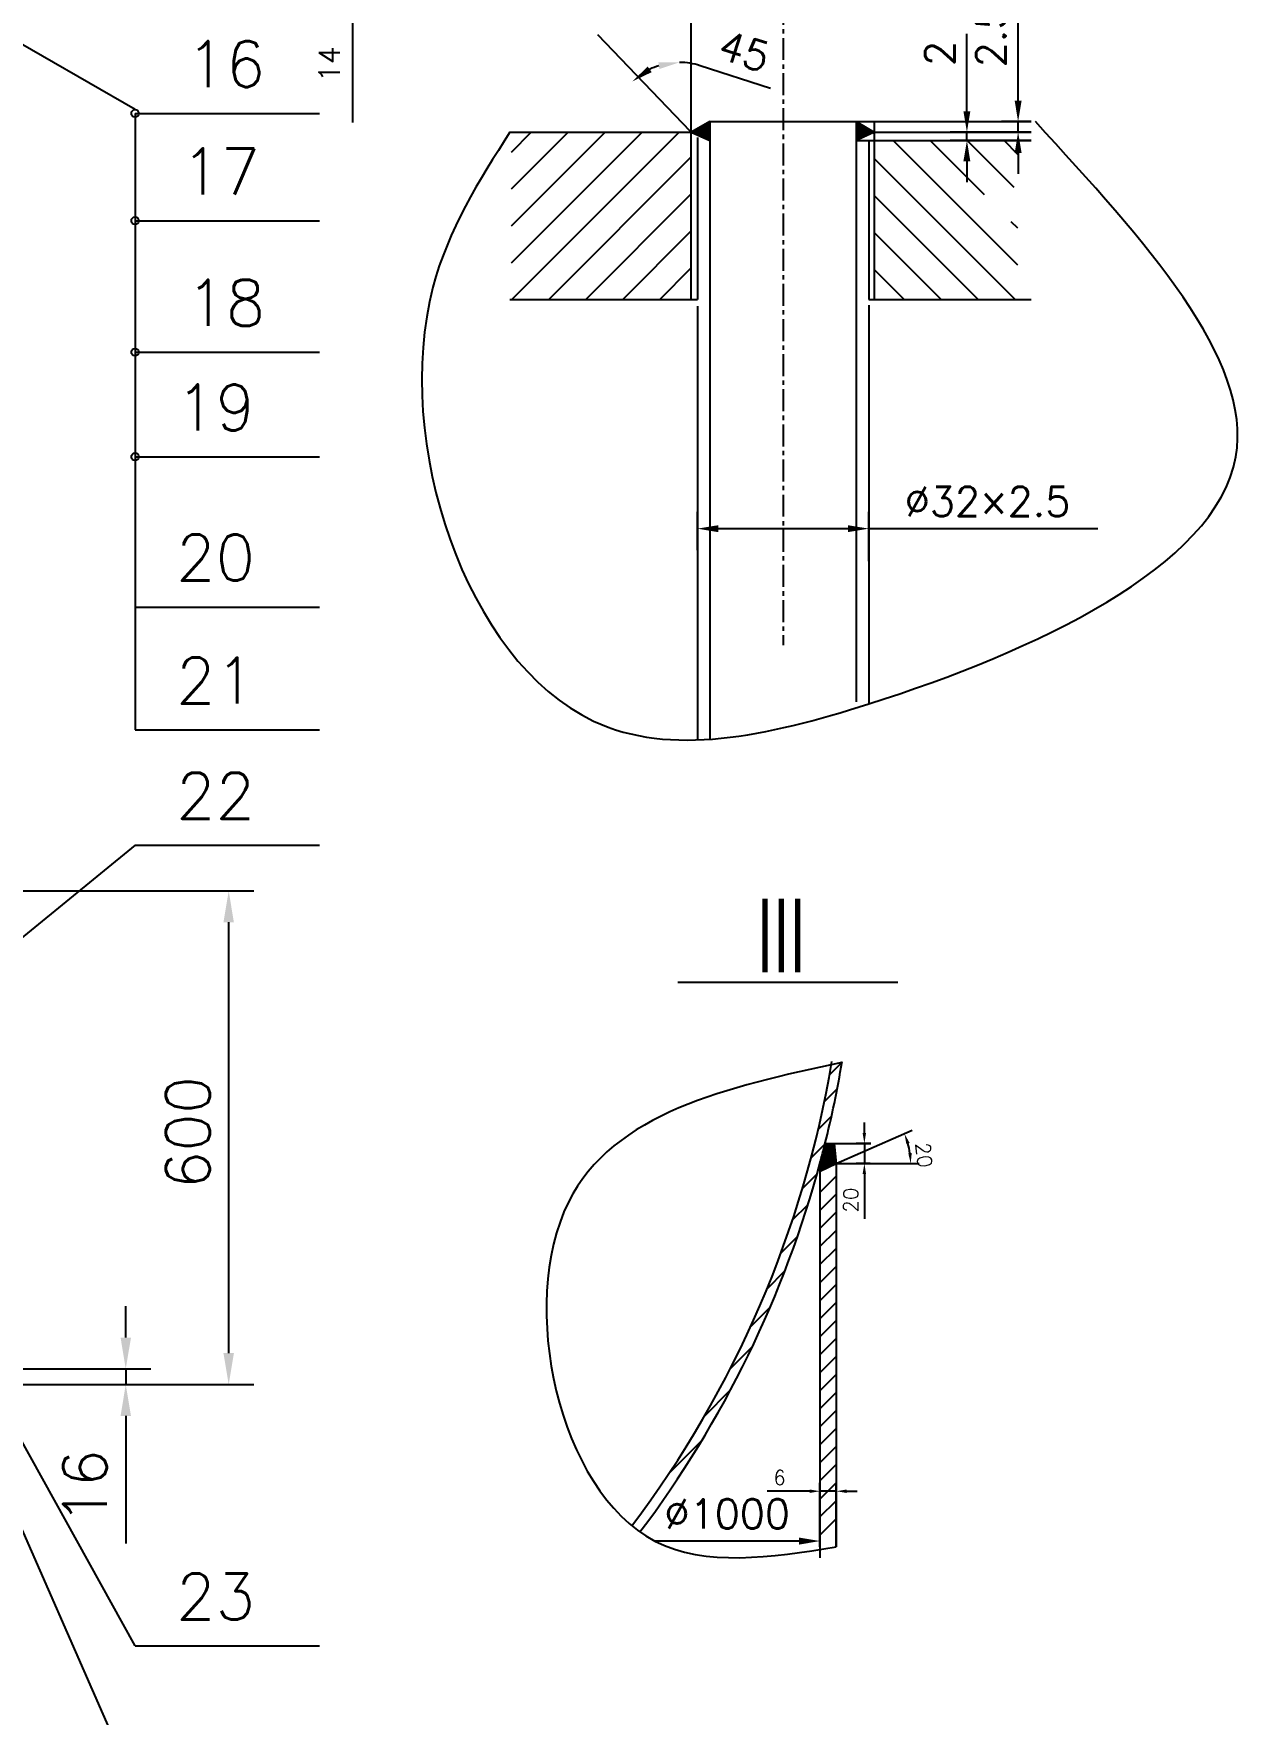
# Model space of a CAD drawing. Header units: millimetres. Extents: x 4178 to 18518, y 3515 to 11925.
# Drawn here: x 6525 to 7983, y 6344 to 8353 of the extents above; entities that cross this region are included whole.
import ezdxf

# ---------------------------------------------------------------- set-up
doc = ezdxf.new("R2010")
doc.units = ezdxf.units.MM
doc.linetypes.add('CENTER', pattern=[2, 1.25, -0.25, 0.25, -0.25])
for name, color, linetype in [('1轮廓实线层', 1, 'Continuous'), ('2细线层', 2, 'Continuous'), ('3中心线层', 3, 'CENTER'), ('5剖面线层', 2, 'Continuous'), ('7标注层', 4, 'Continuous'), ('8符号标注层', 2, 'Continuous'), ('TEXT', 2, 'Continuous')]:
    doc.layers.add(name, color=color, linetype=linetype)
doc.styles.add('PC_TEXTSTYLE', font='txt.shx', dxfattribs={"bigfont": 'hzfs.shx'})

msp = doc.modelspace()

# ---------------------------------------------------------------- linework, layer by layer
at = {"layer": '1轮廓实线层', "color": 1, "ltscale": 21}
for p, q in [((7333.2, 8247.9, 0), (7508.2, 8247.9, 0)), ((7333.2, 8247.9, 0), (7333.2, 8225.4, 0)), ((7508.2, 8247.9, 0), (7508.2, 8225.4, 0)), ((7529.8, 8247.9, 0), (7529.8, 8035.6, 0)), ((7094.1, 8235.4, 0), (7310.6, 8235.4, 0)), ((7310.6, 8235.4, 0), (7310.6, 8035.4, 0)), ((7318.2, 8229.1, 0), (7318.2, 8035.4, 0)), ((7333.2, 8225.4, 0), (7333.2, 7509.6, 0)), ((7508.2, 8225.4, 0), (7508.2, 7554.1, 0)), ((7523.2, 8225.4, 0), (7523.2, 8035.4, 0)), ((7529.8, 8235.4, 0), (7717.3, 8235.4, 0)), ((7094.1, 8035.4, 0), (7318.2, 8035.4, 0)), ((7318.2, 8027.4, 0), (7318.2, 7508.8, 0)), ((7523.2, 8035.4, 0), (7717.3, 8035.4, 0)), ((7523.2, 8028.6, 0), (7523.2, 7551.8, 0)), ((7464.8, 7002.2, 0), (7464.8, 6993.2, 0)), ((7464.8, 6993.9, 0), (7464.8, 6543.8, 0)), ((7465, 6993.2, 0), (7484.3, 7002.2, 0)), ((7484.3, 7002.2, 0), (7484.3, 6543.8, 0))]:
    msp.add_line(p, q, dxfattribs=at)
at = {"layer": '1轮廓实线层', "ltscale": 14}
msp.add_line((7294.8, 7219.1, 0), (7557.8, 7219.1, 0), dxfattribs=at)
at = {"layer": '1轮廓实线层', "color": 1, "ltscale": 21}
for radius, start, end in [(1273.8, 322.9715, 350.4191), (1285.8, 346.0072, 350.5093), (1285.8, 322.9684, 345.0717)]:
    msp.add_arc((6223.1, 7336.1, 0), radius, start, end, dxfattribs=at)
at = {"layer": '2细线层', "color": 3, "ltscale": 21}
for p, q in [((7508.2, 8247.9, 0), (7717.3, 8247.9, 0)), ((7508.2, 8225.4, 0), (7717.3, 8225.4, 0))]:
    msp.add_line(p, q, dxfattribs=at)
at = {"layer": '2细线层', "ltscale": 14}
for points in [[(7094.1, 8235.4, 0), (7002.1, 8050.1, 0), (7194.1, 7531.2, 0), (7523.2, 7551.8, 0), (7962, 7847, 0), (7722.3, 8247.9, 0)], [(7491.1, 7123.2, 0), (7164.1, 6956, 0), (7267.4, 6550.8, 0), (7484.3, 6543.8, 0)]]:
    msp.add_spline(points, degree=3, dxfattribs=at)
at = {"layer": '3中心线层', "color": 3, "ltscale": 21}
for p, q in [((7420.7, 8389.9, 0), (7420.7, 7622, 0)), ((7333.2, 8247.9, 0), (7310.8, 8235.4, 0)), ((7508.2, 8247.9, 0), (7529.7, 8235.4, 0)), ((7310.8, 8235.4, 0), (7333.2, 8225.4, 0)), ((7529.7, 8235.4, 0), (7508.2, 8225.4, 0))]:
    msp.add_line(p, q, dxfattribs=at)
at = {"layer": '5剖面线层', "ltscale": 14}
for p, q in [((7312.9, 8234.4, 0), (7317.9, 8239.3, 0)), ((7313.1, 8234.4, 0), (7318.3, 8239.6, 0)), ((7313.2, 8234.3, 0), (7318.7, 8239.8, 0)), ((7313.3, 8234.3, 0), (7319.1, 8240, 0)), ((7313.4, 8234.2, 0), (7319.5, 8240.2, 0)), ((7313.6, 8234.2, 0), (7319.9, 8240.5, 0)), ((7313.7, 8234.1, 0), (7320.3, 8240.7, 0)), ((7313.8, 8234, 0), (7320.7, 8240.9, 0)), ((7313.9, 8234, 0), (7321.1, 8241.1, 0)), ((7314, 8233.9, 0), (7321.5, 8241.4, 0)), ((7314.2, 8233.9, 0), (7321.9, 8241.6, 0)), ((7314.3, 8233.8, 0), (7322.3, 8241.8, 0)), ((7314.4, 8233.8, 0), (7322.7, 8242, 0)), ((7314.5, 8233.7, 0), (7323.1, 8242.2, 0)), ((7314.7, 8233.7, 0), (7323.5, 8242.5, 0)), ((7314.8, 8233.6, 0), (7323.9, 8242.7, 0)), ((7314.9, 8233.6, 0), (7324.3, 8242.9, 0)), ((7315, 8233.5, 0), (7324.7, 8243.1, 0)), ((7315.1, 8233.4, 0), (7325.1, 8243.4, 0)), ((7315.3, 8233.4, 0), (7325.5, 8243.6, 0)), ((7315.4, 8233.3, 0), (7325.9, 8243.8, 0)), ((7315.5, 8233.3, 0), (7326.3, 8244, 0)), ((7315.6, 8233.2, 0), (7326.7, 8244.3, 0)), ((7315.8, 8233.2, 0), (7327.1, 8244.5, 0)), ((7315.9, 8233.1, 0), (7327.5, 8244.7, 0)), ((7316, 8233.1, 0), (7327.9, 8244.9, 0)), ((7316.1, 8233, 0), (7328.3, 8245.1, 0)), ((7316.2, 8233, 0), (7328.7, 8245.4, 0)), ((7316.4, 8232.9, 0), (7329.1, 8245.6, 0)), ((7316.5, 8232.8, 0), (7329.5, 8245.8, 0)), ((7316.6, 8232.8, 0), (7329.9, 8246, 0)), ((7316.7, 8232.7, 0), (7330.3, 8246.3, 0)), ((7316.9, 8232.7, 0), (7330.7, 8246.5, 0)), ((7317, 8232.6, 0), (7331.1, 8246.7, 0)), ((7317.1, 8232.6, 0), (7331.5, 8246.9, 0)), ((7317.2, 8232.5, 0), (7331.9, 8247.2, 0)), ((7317.3, 8232.5, 0), (7332.3, 8247.4, 0)), ((7317.5, 8232.4, 0), (7332.7, 8247.6, 0)), ((7317.6, 8232.4, 0), (7333.1, 8247.8, 0)), ((7317.7, 8232.3, 0), (7333.2, 8247.8, 0)), ((7317.8, 8232.2, 0), (7333.2, 8247.6, 0)), ((7318, 8232.2, 0), (7333.2, 8247.4, 0)), ((7318.1, 8232.1, 0), (7333.2, 8247.2, 0)), ((7318.2, 8232.1, 0), (7333.2, 8247.1, 0)), ((7318.3, 8232, 0), (7333.2, 8246.9, 0)), ((7318.4, 8232, 0), (7333.2, 8246.7, 0)), ((7318.6, 8231.9, 0), (7333.2, 8246.5, 0)), ((7318.7, 8231.9, 0), (7333.2, 8246.4, 0)), ((7318.8, 8231.8, 0), (7333.2, 8246.2, 0)), ((7318.9, 8231.8, 0), (7333.2, 8246, 0)), ((7319.1, 8231.7, 0), (7333.2, 8245.8, 0)), ((7319.2, 8231.6, 0), (7333.2, 8245.6, 0)), ((7319.3, 8231.6, 0), (7333.2, 8245.5, 0)), ((7319.4, 8231.5, 0), (7333.2, 8245.3, 0)), ((7319.5, 8231.5, 0), (7333.2, 8245.1, 0)), ((7319.7, 8231.4, 0), (7333.2, 8244.9, 0)), ((7319.8, 8231.4, 0), (7333.2, 8244.8, 0)), ((7319.9, 8231.3, 0), (7333.2, 8244.6, 0)), ((7320, 8231.3, 0), (7333.2, 8244.4, 0)), ((7320.2, 8231.2, 0), (7333.2, 8244.2, 0)), ((7320.3, 8231.2, 0), (7333.2, 8244.1, 0)), ((7320.4, 8231.1, 0), (7333.2, 8243.9, 0)), ((7320.5, 8231, 0), (7333.2, 8243.7, 0)), ((7320.6, 8231, 0), (7333.2, 8243.5, 0)), ((7320.8, 8230.9, 0), (7333.2, 8243.3, 0)), ((7320.9, 8230.9, 0), (7333.2, 8243.2, 0)), ((7321, 8230.8, 0), (7333.2, 8243, 0)), ((7321.1, 8230.8, 0), (7333.2, 8242.8, 0)), ((7321.3, 8230.7, 0), (7333.2, 8242.6, 0)), ((7321.4, 8230.7, 0), (7333.2, 8242.5, 0)), ((7321.5, 8230.6, 0), (7333.2, 8242.3, 0)), ((7321.6, 8230.6, 0), (7333.2, 8242.1, 0)), ((7321.7, 8230.5, 0), (7333.2, 8241.9, 0)), ((7321.9, 8230.4, 0), (7333.2, 8241.8, 0)), ((7322, 8230.4, 0), (7333.2, 8241.6, 0)), ((7322.1, 8230.3, 0), (7333.2, 8241.4, 0)), ((7322.2, 8230.3, 0), (7333.2, 8241.2, 0)), ((7322.4, 8230.2, 0), (7333.2, 8241, 0)), ((7322.5, 8230.2, 0), (7333.2, 8240.9, 0)), ((7322.6, 8230.1, 0), (7333.2, 8240.7, 0)), ((7322.7, 8230.1, 0), (7333.2, 8240.5, 0)), ((7322.8, 8230, 0), (7333.2, 8240.3, 0)), ((7323, 8230, 0), (7333.2, 8240.2, 0)), ((7323.1, 8229.9, 0), (7333.2, 8240, 0)), ((7323.2, 8229.8, 0), (7333.2, 8239.8, 0)), ((7323.3, 8229.8, 0), (7333.2, 8239.6, 0)), ((7323.5, 8229.7, 0), (7333.2, 8239.5, 0)), ((7508.2, 8247.8, 0), (7508.3, 8247.8, 0)), ((7508.2, 8247.6, 0), (7508.4, 8247.8, 0)), ((7508.2, 8247.4, 0), (7508.5, 8247.7, 0)), ((7508.2, 8247.2, 0), (7508.6, 8247.6, 0)), ((7508.2, 8247.1, 0), (7508.7, 8247.6, 0)), ((7508.2, 8246.9, 0), (7508.8, 8247.5, 0)), ((7508.2, 8246.7, 0), (7508.9, 8247.5, 0)), ((7508.2, 8246.5, 0), (7509, 8247.4, 0)), ((7508.2, 8246.3, 0), (7509.2, 8247.3, 0)), ((7508.2, 8246.2, 0), (7509.3, 8247.3, 0)), ((7508.2, 8246, 0), (7509.4, 8247.2, 0)), ((7508.2, 8245.8, 0), (7509.5, 8247.1, 0)), ((7508.2, 8245.6, 0), (7509.6, 8247.1, 0)), ((7508.2, 8245.5, 0), (7509.7, 8247, 0)), ((7508.2, 8245.3, 0), (7509.8, 8246.9, 0)), ((7508.2, 8245.1, 0), (7509.9, 8246.9, 0)), ((7508.2, 8244.9, 0), (7510.1, 8246.8, 0)), ((7508.2, 8244.8, 0), (7510.2, 8246.7, 0)), ((7508.2, 8244.6, 0), (7510.3, 8246.7, 0)), ((7508.2, 8244.4, 0), (7510.4, 8246.6, 0)), ((7508.2, 8244.2, 0), (7510.5, 8246.5, 0)), ((7508.2, 8244, 0), (7510.6, 8246.5, 0)), ((7508.2, 8243.9, 0), (7510.7, 8246.4, 0)), ((7508.2, 8243.7, 0), (7510.8, 8246.4, 0)), ((7508.2, 8243.5, 0), (7510.9, 8246.3, 0)), ((7508.2, 8243.3, 0), (7511.1, 8246.2, 0)), ((7508.2, 8243.2, 0), (7511.2, 8246.2, 0)), ((7508.2, 8243, 0), (7511.3, 8246.1, 0)), ((7508.2, 8242.8, 0), (7511.4, 8246, 0)), ((7508.2, 8242.6, 0), (7511.5, 8246, 0)), ((7508.2, 8242.5, 0), (7511.6, 8245.9, 0)), ((7508.2, 8242.3, 0), (7511.7, 8245.8, 0)), ((7508.2, 8242.1, 0), (7511.8, 8245.8, 0)), ((7508.2, 8241.9, 0), (7512, 8245.7, 0)), ((7508.2, 8241.7, 0), (7512.1, 8245.6, 0)), ((7508.2, 8241.6, 0), (7512.2, 8245.6, 0)), ((7508.2, 8241.4, 0), (7512.3, 8245.5, 0)), ((7508.2, 8241.2, 0), (7512.4, 8245.4, 0)), ((7508.2, 8241, 0), (7512.5, 8245.4, 0)), ((7508.2, 8240.9, 0), (7512.6, 8245.3, 0)), ((7508.2, 8240.7, 0), (7512.7, 8245.2, 0)), ((7508.2, 8240.5, 0), (7512.8, 8245.2, 0)), ((7508.2, 8240.3, 0), (7513, 8245.1, 0)), ((7508.2, 8240.2, 0), (7513.1, 8245.1, 0)), ((7508.2, 8240, 0), (7513.2, 8245, 0)), ((7508.2, 8239.8, 0), (7513.3, 8244.9, 0)), ((7508.2, 8239.6, 0), (7513.4, 8244.9, 0)), ((7508.2, 8239.4, 0), (7513.5, 8244.8, 0)), ((7508.2, 8239.3, 0), (7513.6, 8244.7, 0)), ((7508.2, 8239.1, 0), (7513.7, 8244.7, 0)), ((7508.2, 8238.9, 0), (7513.9, 8244.6, 0)), ((7508.2, 8238.7, 0), (7514, 8244.5, 0)), ((7508.2, 8238.6, 0), (7514.1, 8244.5, 0)), ((7508.2, 8238.4, 0), (7514.2, 8244.4, 0)), ((7508.2, 8238.2, 0), (7514.3, 8244.3, 0)), ((7508.2, 8238, 0), (7514.4, 8244.3, 0)), ((7508.2, 8237.9, 0), (7514.5, 8244.2, 0)), ((7508.2, 8237.7, 0), (7514.6, 8244.1, 0)), ((7508.2, 8237.5, 0), (7514.8, 8244.1, 0)), ((7508.2, 8237.3, 0), (7514.9, 8244, 0)), ((7508.2, 8237.2, 0), (7515, 8243.9, 0)), ((7508.2, 8237, 0), (7515.1, 8243.9, 0)), ((7508.2, 8236.8, 0), (7515.2, 8243.8, 0)), ((7508.2, 8236.6, 0), (7515.3, 8243.8, 0)), ((7508.2, 8236.4, 0), (7515.4, 8243.7, 0)), ((7508.2, 8236.3, 0), (7515.5, 8243.6, 0)), ((7508.2, 8236.1, 0), (7515.6, 8243.6, 0)), ((7508.2, 8235.9, 0), (7515.8, 8243.5, 0)), ((7508.2, 8235.7, 0), (7515.9, 8243.4, 0)), ((7508.2, 8235.6, 0), (7516, 8243.4, 0)), ((7508.2, 8235.4, 0), (7516.1, 8243.3, 0)), ((7508.2, 8235.2, 0), (7516.2, 8243.2, 0)), ((7508.2, 8235, 0), (7516.3, 8243.2, 0)), ((7508.2, 8234.9, 0), (7516.4, 8243.1, 0)), ((7508.2, 8234.7, 0), (7516.5, 8243, 0)), ((7508.2, 8234.5, 0), (7516.7, 8243, 0)), ((7508.2, 8234.3, 0), (7516.8, 8242.9, 0)), ((7508.2, 8234.1, 0), (7516.9, 8242.8, 0)), ((7508.2, 8234, 0), (7517, 8242.8, 0)), ((7508.2, 8233.8, 0), (7517.1, 8242.7, 0)), ((7508.2, 8233.6, 0), (7517.2, 8242.7, 0)), ((7508.2, 8233.4, 0), (7517.3, 8242.6, 0)), ((7508.2, 8233.3, 0), (7517.4, 8242.5, 0)), ((7508.2, 8233.1, 0), (7517.5, 8242.5, 0)), ((7508.2, 8232.9, 0), (7517.7, 8242.4, 0)), ((7508.2, 8232.7, 0), (7517.8, 8242.3, 0)), ((7508.2, 8232.6, 0), (7517.9, 8242.3, 0)), ((7508.2, 8232.4, 0), (7518, 8242.2, 0)), ((7508.2, 8232.2, 0), (7518.1, 8242.1, 0)), ((7508.2, 8232, 0), (7518.2, 8242.1, 0)), ((7508.2, 8231.8, 0), (7518.3, 8242, 0)), ((7508.2, 8231.7, 0), (7518.4, 8241.9, 0)), ((7508.2, 8231.5, 0), (7518.6, 8241.9, 0)), ((7508.2, 8231.3, 0), (7518.7, 8241.8, 0)), ((7508.2, 8231.1, 0), (7518.8, 8241.7, 0)), ((7508.2, 8231, 0), (7518.9, 8241.7, 0)), ((7508.2, 8230.8, 0), (7519, 8241.6, 0)), ((7508.2, 8230.6, 0), (7519.1, 8241.5, 0)), ((7508.2, 8230.4, 0), (7519.2, 8241.5, 0)), ((7508.2, 8230.3, 0), (7519.3, 8241.4, 0)), ((7508.2, 8230.1, 0), (7519.5, 8241.4, 0)), ((7508.2, 8229.9, 0), (7519.6, 8241.3, 0)), ((7508.2, 8229.7, 0), (7519.7, 8241.2, 0)), ((7508.2, 8229.6, 0), (7519.8, 8241.2, 0)), ((7508.2, 8229.4, 0), (7519.9, 8241.1, 0)), ((7508.2, 8229.2, 0), (7520, 8241, 0)), ((7508.2, 8229, 0), (7520.1, 8241, 0)), ((7508.2, 8228.8, 0), (7520.2, 8240.9, 0)), ((7508.2, 8228.7, 0), (7520.3, 8240.8, 0)), ((7508.2, 8228.5, 0), (7520.5, 8240.8, 0)), ((7508.2, 8228.3, 0), (7520.6, 8240.7, 0)), ((7508.2, 8228.1, 0), (7520.7, 8240.6, 0)), ((7508.2, 8228, 0), (7520.8, 8240.6, 0)), ((7508.2, 8227.8, 0), (7520.9, 8240.5, 0)), ((7508.2, 8227.6, 0), (7521, 8240.4, 0)), ((7508.2, 8227.4, 0), (7521.1, 8240.4, 0)), ((7508.2, 8227.3, 0), (7521.2, 8240.3, 0)), ((7508.2, 8227.1, 0), (7521.4, 8240.3, 0)), ((7508.2, 8226.9, 0), (7521.5, 8240.2, 0)), ((7508.2, 8226.7, 0), (7521.6, 8240.1, 0)), ((7508.2, 8226.5, 0), (7521.7, 8240.1, 0)), ((7508.2, 8226.4, 0), (7521.8, 8240, 0)), ((7508.2, 8226.2, 0), (7521.9, 8239.9, 0)), ((7508.2, 8226, 0), (7522, 8239.9, 0)), ((7508.2, 8225.8, 0), (7522.1, 8239.8, 0)), ((7508.2, 8225.7, 0), (7522.2, 8239.7, 0)), ((7508.2, 8225.5, 0), (7522.4, 8239.7, 0)), ((7508.3, 8225.5, 0), (7522.5, 8239.6, 0)), ((7508.7, 8225.6, 0), (7522.6, 8239.5, 0)), ((7509, 8225.8, 0), (7522.7, 8239.5, 0)), ((7509.3, 8225.9, 0), (7522.8, 8239.4, 0)), ((7509.7, 8226.1, 0), (7522.9, 8239.3, 0)), ((7095.9, 8211.6, 0), (7119.6, 8235.4, 0)), ((7095.9, 8167.4, 0), (7163.8, 8235.4, 0)), ((7095.9, 8123.2, 0), (7208, 8235.4, 0)), ((7095.9, 8079, 0), (7252.2, 8235.4, 0)), ((7096.4, 8035.4, 0), (7296.4, 8235.4, 0)), ((7310.9, 8235.4, 0), (7311.1, 8235.6, 0)), ((7311, 8235.3, 0), (7311.5, 8235.8, 0)), ((7311.1, 8235.2, 0), (7311.9, 8236, 0)), ((7311.2, 8235.2, 0), (7312.3, 8236.2, 0)), ((7311.4, 8235.1, 0), (7312.7, 8236.4, 0)), ((7311.5, 8235.1, 0), (7313.1, 8236.7, 0)), ((7311.6, 8235, 0), (7313.5, 8236.9, 0)), ((7311.7, 8235, 0), (7313.9, 8237.1, 0)), ((7311.8, 8234.9, 0), (7314.3, 8237.3, 0)), ((7312, 8234.9, 0), (7314.7, 8237.6, 0)), ((7312.1, 8234.8, 0), (7315.1, 8237.8, 0)), ((7312.2, 8234.8, 0), (7315.5, 8238, 0)), ((7312.3, 8234.7, 0), (7315.9, 8238.2, 0)), ((7312.5, 8234.6, 0), (7316.3, 8238.5, 0)), ((7312.6, 8234.6, 0), (7316.7, 8238.7, 0)), ((7312.7, 8234.5, 0), (7317.1, 8238.9, 0)), ((7312.8, 8234.5, 0), (7317.5, 8239.1, 0)), ((7323.6, 8229.7, 0), (7333.2, 8239.3, 0)), ((7323.7, 8229.6, 0), (7333.2, 8239.1, 0)), ((7323.8, 8229.6, 0), (7333.2, 8238.9, 0)), ((7323.9, 8229.5, 0), (7333.2, 8238.8, 0)), ((7324.1, 8229.5, 0), (7333.2, 8238.6, 0)), ((7324.2, 8229.4, 0), (7333.2, 8238.4, 0)), ((7324.3, 8229.4, 0), (7333.2, 8238.2, 0)), ((7324.4, 8229.3, 0), (7333.2, 8238, 0)), ((7324.6, 8229.2, 0), (7333.2, 8237.9, 0)), ((7324.7, 8229.2, 0), (7333.2, 8237.7, 0)), ((7324.8, 8229.1, 0), (7333.2, 8237.5, 0)), ((7324.9, 8229.1, 0), (7333.2, 8237.3, 0)), ((7325, 8229, 0), (7333.2, 8237.2, 0)), ((7325.2, 8229, 0), (7333.2, 8237, 0)), ((7325.3, 8228.9, 0), (7333.2, 8236.8, 0)), ((7325.4, 8228.9, 0), (7333.2, 8236.6, 0)), ((7325.5, 8228.8, 0), (7333.2, 8236.5, 0)), ((7325.7, 8228.8, 0), (7333.2, 8236.3, 0)), ((7325.8, 8228.7, 0), (7333.2, 8236.1, 0)), ((7325.9, 8228.6, 0), (7333.2, 8235.9, 0)), ((7326, 8228.6, 0), (7333.2, 8235.7, 0)), ((7326.1, 8228.5, 0), (7333.2, 8235.6, 0)), ((7326.3, 8228.5, 0), (7333.2, 8235.4, 0)), ((7326.4, 8228.4, 0), (7333.2, 8235.2, 0)), ((7326.5, 8228.4, 0), (7333.2, 8235, 0)), ((7326.6, 8228.3, 0), (7333.2, 8234.9, 0)), ((7326.8, 8228.3, 0), (7333.2, 8234.7, 0)), ((7326.9, 8228.2, 0), (7333.2, 8234.5, 0)), ((7327, 8228.2, 0), (7333.2, 8234.3, 0)), ((7327.1, 8228.1, 0), (7333.2, 8234.2, 0)), ((7327.2, 8228, 0), (7333.2, 8234, 0)), ((7327.4, 8228, 0), (7333.2, 8233.8, 0)), ((7327.5, 8227.9, 0), (7333.2, 8233.6, 0)), ((7327.6, 8227.9, 0), (7333.2, 8233.4, 0)), ((7327.7, 8227.8, 0), (7333.2, 8233.3, 0)), ((7327.9, 8227.8, 0), (7333.2, 8233.1, 0)), ((7328, 8227.7, 0), (7333.2, 8232.9, 0)), ((7328.1, 8227.7, 0), (7333.2, 8232.7, 0)), ((7328.2, 8227.6, 0), (7333.2, 8232.6, 0)), ((7328.3, 8227.6, 0), (7333.2, 8232.4, 0)), ((7328.5, 8227.5, 0), (7333.2, 8232.2, 0)), ((7328.6, 8227.4, 0), (7333.2, 8232, 0)), ((7328.7, 8227.4, 0), (7333.2, 8231.9, 0)), ((7328.8, 8227.3, 0), (7333.2, 8231.7, 0)), ((7329, 8227.3, 0), (7333.2, 8231.5, 0)), ((7329.1, 8227.2, 0), (7333.2, 8231.3, 0)), ((7329.2, 8227.2, 0), (7333.2, 8231.2, 0)), ((7329.3, 8227.1, 0), (7333.2, 8231, 0)), ((7329.4, 8227.1, 0), (7333.2, 8230.8, 0)), ((7329.6, 8227, 0), (7333.2, 8230.6, 0)), ((7329.7, 8227, 0), (7333.2, 8230.4, 0)), ((7329.8, 8226.9, 0), (7333.2, 8230.3, 0)), ((7329.9, 8226.8, 0), (7333.2, 8230.1, 0)), ((7330.1, 8226.8, 0), (7333.2, 8229.9, 0)), ((7330.2, 8226.7, 0), (7333.2, 8229.7, 0)), ((7330.3, 8226.7, 0), (7333.2, 8229.6, 0)), ((7330.4, 8226.6, 0), (7333.2, 8229.4, 0)), ((7330.5, 8226.6, 0), (7333.2, 8229.2, 0)), ((7330.7, 8226.5, 0), (7333.2, 8229, 0)), ((7330.8, 8226.5, 0), (7333.2, 8228.9, 0)), ((7330.9, 8226.4, 0), (7333.2, 8228.7, 0)), ((7331, 8226.4, 0), (7333.2, 8228.5, 0)), ((7331.2, 8226.3, 0), (7333.2, 8228.3, 0)), ((7331.3, 8226.2, 0), (7333.2, 8228.1, 0)), ((7331.4, 8226.2, 0), (7333.2, 8228, 0)), ((7331.5, 8226.1, 0), (7333.2, 8227.8, 0)), ((7331.6, 8226.1, 0), (7333.2, 8227.6, 0)), ((7331.8, 8226, 0), (7333.2, 8227.4, 0)), ((7331.9, 8226, 0), (7333.2, 8227.3, 0)), ((7332, 8225.9, 0), (7333.2, 8227.1, 0)), ((7332.1, 8225.9, 0), (7333.2, 8226.9, 0)), ((7332.3, 8225.8, 0), (7333.2, 8226.7, 0)), ((7332.4, 8225.8, 0), (7333.2, 8226.6, 0)), ((7332.5, 8225.7, 0), (7333.2, 8226.4, 0)), ((7332.6, 8225.6, 0), (7333.2, 8226.2, 0)), ((7332.7, 8225.6, 0), (7333.2, 8226, 0)), ((7332.9, 8225.5, 0), (7333.2, 8225.8, 0)), ((7333, 8225.5, 0), (7333.2, 8225.7, 0)), ((7333.1, 8225.4, 0), (7333.2, 8225.5, 0)), ((7510, 8226.2, 0), (7523, 8239.3, 0)), ((7510.3, 8226.4, 0), (7523.1, 8239.2, 0)), ((7510.6, 8226.5, 0), (7523.3, 8239.1, 0)), ((7511, 8226.7, 0), (7523.4, 8239.1, 0)), ((7511.3, 8226.8, 0), (7523.5, 8239, 0)), ((7511.6, 8227, 0), (7523.6, 8239, 0)), ((7512, 8227.1, 0), (7523.7, 8238.9, 0)), ((7512.3, 8227.3, 0), (7523.8, 8238.8, 0)), ((7512.6, 8227.5, 0), (7523.9, 8238.8, 0)), ((7513, 8227.6, 0), (7524, 8238.7, 0)), ((7513.3, 8227.8, 0), (7524.1, 8238.6, 0)), ((7513.6, 8227.9, 0), (7524.3, 8238.6, 0)), ((7513.9, 8228.1, 0), (7524.4, 8238.5, 0)), ((7514.3, 8228.2, 0), (7524.5, 8238.4, 0)), ((7514.6, 8228.4, 0), (7524.6, 8238.4, 0)), ((7514.9, 8228.5, 0), (7524.7, 8238.3, 0)), ((7515.3, 8228.7, 0), (7524.8, 8238.2, 0)), ((7515.6, 8228.8, 0), (7524.9, 8238.2, 0)), ((7515.9, 8229, 0), (7525, 8238.1, 0)), ((7516.2, 8229.1, 0), (7525.2, 8238, 0)), ((7516.6, 8229.3, 0), (7525.3, 8238, 0)), ((7516.9, 8229.4, 0), (7525.4, 8237.9, 0)), ((7517.2, 8229.6, 0), (7525.5, 8237.9, 0)), ((7517.6, 8229.7, 0), (7525.6, 8237.8, 0)), ((7517.9, 8229.9, 0), (7525.7, 8237.7, 0)), ((7518.2, 8230.1, 0), (7525.8, 8237.7, 0)), ((7518.6, 8230.2, 0), (7525.9, 8237.6, 0)), ((7518.9, 8230.4, 0), (7526.1, 8237.5, 0)), ((7519.2, 8230.5, 0), (7526.2, 8237.5, 0)), ((7519.5, 8230.7, 0), (7526.3, 8237.4, 0)), ((7519.9, 8230.8, 0), (7526.4, 8237.3, 0)), ((7520.2, 8231, 0), (7526.5, 8237.3, 0)), ((7520.5, 8231.1, 0), (7526.6, 8237.2, 0)), ((7520.9, 8231.3, 0), (7526.7, 8237.1, 0)), ((7521.2, 8231.4, 0), (7526.8, 8237.1, 0)), ((7521.5, 8231.6, 0), (7526.9, 8237, 0)), ((7521.9, 8231.7, 0), (7527.1, 8236.9, 0)), ((7522.2, 8231.9, 0), (7527.2, 8236.9, 0)), ((7522.5, 8232, 0), (7527.3, 8236.8, 0)), ((7522.8, 8232.2, 0), (7527.4, 8236.7, 0)), ((7523.2, 8232.3, 0), (7527.5, 8236.7, 0)), ((7523.5, 8232.5, 0), (7527.6, 8236.6, 0)), ((7523.8, 8232.7, 0), (7527.7, 8236.6, 0)), ((7524.2, 8232.8, 0), (7527.8, 8236.5, 0)), ((7524.5, 8233, 0), (7528, 8236.4, 0)), ((7524.8, 8233.1, 0), (7528.1, 8236.4, 0)), ((7525.2, 8233.3, 0), (7528.2, 8236.3, 0)), ((7525.5, 8233.4, 0), (7528.3, 8236.2, 0)), ((7525.8, 8233.6, 0), (7528.4, 8236.2, 0)), ((7526.1, 8233.7, 0), (7528.5, 8236.1, 0)), ((7526.5, 8233.9, 0), (7528.6, 8236, 0)), ((7526.8, 8234, 0), (7528.7, 8236, 0)), ((7527.1, 8234.2, 0), (7528.8, 8235.9, 0)), ((7527.5, 8234.3, 0), (7529, 8235.8, 0)), ((7527.8, 8234.5, 0), (7529.1, 8235.8, 0)), ((7528.1, 8234.6, 0), (7529.2, 8235.7, 0)), ((7528.5, 8234.8, 0), (7529.3, 8235.6, 0)), ((7528.8, 8235, 0), (7529.4, 8235.6, 0)), ((7529.1, 8235.1, 0), (7529.5, 8235.5, 0)), ((7529.4, 8235.3, 0), (7529.6, 8235.4, 0)), ((7701.5, 8076.3, 0), (7552.4, 8225.4, 0)), ((7661.5, 8160.5, 0), (7596.6, 8225.4, 0)), ((7697, 8169.1, 0), (7640.8, 8225.4, 0)), ((7701.5, 8208.8, 0), (7685, 8225.4, 0)), ((7140.6, 8035.4, 0), (7310.6, 8205.4, 0)), ((7698.2, 8035.4, 0), (7529.8, 8203.7, 0)), ((7184.8, 8035.4, 0), (7310.6, 8161.2, 0)), ((7654, 8035.4, 0), (7529.8, 8159.5, 0)), ((7701.5, 8120.5, 0), (7693.6, 8128.3, 0)), ((7229, 8035.4, 0), (7310.6, 8117, 0)), ((7609.8, 8035.4, 0), (7529.8, 8115.3, 0)), ((7273.2, 8035.4, 0), (7310.6, 8072.8, 0)), ((7565.6, 8035.4, 0), (7529.8, 8071.2, 0))]:
    msp.add_line(p, q, dxfattribs=at)
at = {"layer": '7标注层', "color": 4, "ltscale": 21}
for p, q in [((7310.8, 8234.5, 0), (7310.8, 8417.8, 0)), ((7310.1, 8236.2, 0), (7199.3, 8351.6, 0))]:
    msp.add_line(p, q, dxfattribs=at)
at = {"layer": '7标注层', "color": 4, "ltscale": 14}
for p, q in [((6646, 8262.3, 0), (6422.3, 8391.1, 0)), ((7701.7, 8272.9, 0), (7701.7, 8397.9, 0)), ((6905.8, 8368.5, 0), (6905.8, 8246.8, 0)), ((7640.5, 8260.4, 0), (7640.5, 8352.9, 0)), ((7321.6, 8314.9, 0), (7405.8, 8288, 0)), ((7717.3, 8247.9, 0), (7681.7, 8247.9, 0)), ((7701.7, 8235.4, 0), (7701.7, 8247.9, 0)), ((7717.3, 8235.4, 0), (7620.5, 8235.4, 0)), ((7717.3, 8225.4, 0), (7620.5, 8225.4, 0)), ((7640.5, 8225.4, 0), (7640.5, 8235.4, 0)), ((7717.3, 8235.4, 0), (7681.7, 8235.4, 0)), ((7640.5, 8200.4, 0), (7640.5, 8175.4, 0)), ((7701.7, 8210.4, 0), (7701.7, 8185.4, 0)), ((6646, 7382.9, 0), (6397.5, 7180.3, 0)), ((7517.9, 7038.7, 0), (7517.9, 7051.2, 0)), ((7525.6, 7026.2, 0), (7507.9, 7026.2, 0)), ((7517.9, 7026.2, 0), (7517.9, 7002.2, 0)), ((7525, 7002.2, 0), (7507.9, 7002.2, 0)), ((7517.9, 6989.7, 0), (7517.9, 6935.9, 0)), ((6646, 6425.4, 0), (6435.3, 6806, 0)), ((6646, 6257, 0), (6434.6, 6738, 0))]:
    msp.add_line(p, q, dxfattribs=at)
at = {"layer": '7标注层', "ltscale": 14}
for p, q in [((6646, 8257.8, 0), (6866.5, 8257.8, 0)), ((6646, 8257.8, 0), (6646, 8129.5, 0)), ((6646, 8129.5, 0), (6866.5, 8129.5, 0)), ((6646, 8129.5, 0), (6646, 7972.3, 0)), ((6646, 7972.3, 0), (6866.5, 7972.3, 0)), ((6646, 7972.3, 0), (6646, 7847.2, 0)), ((6646, 7847.2, 0), (6646, 7667.6, 0)), ((6646, 7847.2, 0), (6866.5, 7847.2, 0)), ((7318.2, 7735.4, 0), (7318.2, 7781.3, 0)), ((7523.2, 7722.5, 0), (7523.2, 7781.3, 0)), ((7343.2, 7761.3, 0), (7498.2, 7761.3, 0)), ((7523.2, 7761.3, 0), (7797.2, 7761.3, 0)), ((6646, 7667.6, 0), (6866.5, 7667.6, 0)), ((6646, 7667.6, 0), (6646, 7520.6, 0)), ((6646, 7520.6, 0), (6866.5, 7520.6, 0)), ((6646, 7382.9, 0), (6866.5, 7382.9, 0)), ((6447.5, 7328.1, 0), (6787.9, 7328.1, 0)), ((6757.9, 6775.5, 0), (6757.9, 7290.6, 0)), ((7513.2, 7014.8, 0), (7575, 7041.9, 0)), ((7519.2, 7002.2, 0), (7583.3, 7002.2, 0)), ((6634.8, 6794.2, 0), (6634.8, 6831.7, 0)), ((6489.5, 6756.7, 0), (6664.8, 6756.7, 0)), ((6634.8, 6756.7, 0), (6634.8, 6737.9, 0)), ((6489.5, 6738, 0), (6787.9, 6738, 0)), ((6489.5, 6737.9, 0), (6664.8, 6737.9, 0)), ((6634.8, 6700.4, 0), (6634.8, 6547.9, 0)), ((7464.8, 6543.8, 0), (7464.8, 6620.4, 0)), ((7484.3, 6543.8, 0), (7484.3, 6620.4, 0)), ((7452.3, 6610.4, 0), (7401.5, 6610.4, 0)), ((7484.3, 6610.4, 0), (7464.8, 6610.4, 0)), ((7496.8, 6610.4, 0), (7509.3, 6610.4, 0)), ((7464.8, 6570.7, 0), (7464.8, 6530.8, 0)), ((7439.8, 6550.8, 0), (7267.4, 6550.8, 0)), ((6646, 6425.4, 0), (6866.5, 6425.4, 0))]:
    msp.add_line(p, q, dxfattribs=at)
at = {"layer": '7标注层', "ltscale": 21}
for p, q in [((7481.6, 7026.2, 0), (7525.6, 7026.2, 0)), ((7484.3, 7002.2, 0), (7513.2, 7014.8, 0)), ((7484.3, 7002.2, 0), (7519.2, 7002.2, 0))]:
    msp.add_line(p, q, dxfattribs=at)
at = {"layer": '7标注层', "ltscale": 14}
for centre in [(6646, 8257.8, 0), (6646, 8129.5, 0), (6646, 7972.3, 0), (6646, 7847.2, 0)]:
    msp.add_circle(centre, 4.5, dxfattribs=at)
at = {"layer": '7标注层', "color": 4, "ltscale": 14}
for start, end in [(107.7243, 116.1197), (72.2757, 90)]:
    msp.add_arc((7296.9, 8237.6, 0), 81.1, start, end, dxfattribs=at)
at = {"layer": '7标注层', "ltscale": 14}
msp.add_arc((7484.3, 7002.2, 0), 89, 8.0501, 15.599, dxfattribs=at)
at = {"layer": '7标注层', "color": 4, "ltscale": 14}
for points in [[(7263.6, 8307.1, 0), (7258.8, 8313.9, 0), (7240.7, 8296.1, 0)], [(7271.6, 8319, 0), (7272.9, 8310.8, 0), (7296.9, 8318.8, 0)], [(7636.3, 8260.4, 0), (7644.6, 8260.4, 0), (7640.5, 8235.4, 0)], [(7697.6, 8272.9, 0), (7705.9, 8272.9, 0), (7701.7, 8247.9, 0)], [(7636.3, 8200.4, 0), (7644.6, 8200.4, 0), (7640.5, 8225.4, 0)], [(7697.6, 8210.4, 0), (7705.9, 8210.4, 0), (7701.7, 8235.4, 0)], [(7515.8, 7038.7, 0), (7519.9, 7038.7, 0), (7517.9, 7026.2, 0)], [(7515.8, 6989.7, 0), (7519.9, 6989.7, 0), (7517.9, 7002.2, 0)]]:
    msp.add_solid(points, dxfattribs=at)
at = {"layer": '7标注层', "ltscale": 14}
for points in [[(7343.2, 7765.4, 0), (7343.2, 7757.1, 0), (7318.2, 7761.3, 0)], [(7498.2, 7765.4, 0), (7498.2, 7757.1, 0), (7523.2, 7761.3, 0)], [(6751.6, 7290.6, 0), (6764.1, 7290.6, 0), (6757.9, 7328.1, 0)], [(7568.1, 7025.4, 0), (7572, 7026.8, 0), (7565.8, 7037.9, 0)], [(7574.5, 7014.8, 0), (7570.4, 7014.5, 0), (7573.3, 7002.2, 0)], [(6628.6, 6794.2, 0), (6641.1, 6794.2, 0), (6634.8, 6756.7, 0)], [(6751.6, 6775.5, 0), (6764.1, 6775.5, 0), (6757.9, 6738, 0)], [(6628.6, 6700.4, 0), (6641.1, 6700.4, 0), (6634.8, 6737.9, 0)], [(7452.3, 6612.5, 0), (7452.3, 6608.3, 0), (7464.8, 6610.4, 0)], [(7496.8, 6612.5, 0), (7496.8, 6608.3, 0), (7484.3, 6610.4, 0)], [(7439.8, 6555, 0), (7439.8, 6546.6, 0), (7464.8, 6550.8, 0)]]:
    msp.add_solid(points, dxfattribs=at)
at = {"layer": '8符号标注层', "color": 2, "ltscale": 21}
for p, q in [((7476.4, 7108.4, 0), (7491.1, 7123.2, 0)), ((7470.1, 7076.3, 0), (7485.4, 7091.6, 0)), ((7462.7, 7043, 0), (7478.7, 7059, 0)), ((7454, 7008.5, 0), (7470.7, 7025.2, 0)), ((7464.8, 7000.8, 0), (7482.4, 7018.5, 0)), ((7464.8, 6999.1, 0), (7482.6, 7016.9, 0)), ((7464.8, 6997.4, 0), (7482.8, 7015.4, 0)), ((7464.8, 6995.6, 0), (7483, 7013.8, 0)), ((7464.9, 7002.7, 0), (7482.3, 7020, 0)), ((7465.5, 7005, 0), (7482.1, 7021.6, 0)), ((7466.2, 7007.4, 0), (7481.9, 7023.1, 0)), ((7466.8, 7009.7, 0), (7481.7, 7024.7, 0)), ((7467.4, 7012, 0), (7481.5, 7026.2, 0)), ((7468, 7014.4, 0), (7479.8, 7026.2, 0)), ((7468.6, 7016.7, 0), (7478.1, 7026.2, 0)), ((7469.2, 7019, 0), (7476.4, 7026.2, 0)), ((7469.8, 7021.3, 0), (7474.7, 7026.2, 0)), ((7470.3, 7023.6, 0), (7472.9, 7026.2, 0)), ((7470.9, 7025.9, 0), (7471.2, 7026.2, 0)), ((7471, 7026.2, 0), (7481.6, 7026.2, 0)), ((7481.6, 7026.2, 0), (7484.3, 7002.2, 0)), ((7464.8, 6993.9, 0), (7483.1, 7012.3, 0)), ((7466.5, 6993.9, 0), (7483.3, 7010.7, 0)), ((7469.7, 6995.4, 0), (7483.5, 7009.2, 0)), ((7473, 6996.9, 0), (7483.7, 7007.6, 0)), ((7476.2, 6998.5, 0), (7483.8, 7006.1, 0)), ((7479.5, 7000, 0), (7484, 7004.5, 0)), ((7482.7, 7001.5, 0), (7484.2, 7003, 0)), ((7443.9, 6972.5, 0), (7461.5, 6990, 0)), ((7443.9, 6972.5, 0), (7461.5, 6990, 0)), ((7464.8, 6967.5, 0), (7484.3, 6987, 0)), ((7432, 6934.7, 0), (7450.6, 6953.3, 0)), ((7432, 6934.7, 0), (7450.6, 6953.3, 0)), ((7464.8, 6946, 0), (7484.3, 6965.4, 0)), ((7464.8, 6924.4, 0), (7484.3, 6943.9, 0)), ((7418.1, 6894.9, 0), (7437.9, 6914.8, 0)), ((7418.1, 6894.9, 0), (7437.9, 6914.8, 0)), ((7464.8, 6902.9, 0), (7484.3, 6922.3, 0)), ((7464.8, 6881.3, 0), (7484.3, 6900.8, 0)), ((7401.5, 6852.5, 0), (7423, 6874, 0)), ((7401.5, 6852.5, 0), (7423, 6874, 0)), ((7464.8, 6859.7, 0), (7484.3, 6879.2, 0)), ((7464.8, 6838.2, 0), (7484.3, 6857.7, 0)), ((7464.8, 6816.6, 0), (7484.3, 6836.1, 0)), ((7381.8, 6806.9, 0), (7405.3, 6830.4, 0)), ((7381.8, 6806.9, 0), (7405.3, 6830.4, 0)), ((7464.8, 6795.1, 0), (7484.3, 6814.6, 0)), ((7464.8, 6773.5, 0), (7484.3, 6793, 0)), ((7357.6, 6756.8, 0), (7384, 6783.3, 0)), ((7357.6, 6756.8, 0), (7384, 6783.3, 0)), ((7464.8, 6752, 0), (7484.3, 6771.5, 0)), ((7464.8, 6730.4, 0), (7484.3, 6749.9, 0)), ((7326.9, 6700.3, 0), (7357.6, 6731.1, 0)), ((7326.9, 6700.3, 0), (7357.6, 6731.1, 0)), ((7464.8, 6708.9, 0), (7484.3, 6728.4, 0)), ((7464.8, 6687.3, 0), (7484.3, 6706.8, 0)), ((7464.8, 6665.8, 0), (7484.3, 6685.3, 0)), ((7284.9, 6632.5, 0), (7323.6, 6671.2, 0)), ((7284.9, 6632.5, 0), (7323.6, 6671.2, 0)), ((7464.8, 6644.2, 0), (7484.3, 6663.7, 0)), ((7464.8, 6622.7, 0), (7484.3, 6642.2, 0)), ((7464.8, 6601.1, 0), (7484.3, 6620.6, 0)), ((7464.8, 6579.6, 0), (7484.3, 6599.1, 0)), ((7464.8, 6558, 0), (7484.3, 6577.5, 0))]:
    msp.add_line(p, q, dxfattribs=at)
msp.add_arc((6223.1, 7336.1, 0), 1285.8, 344.9485, 346.0531, dxfattribs=at)

# ---------------------------------------------------------------- texts
at = {"layer": '7标注层', "color": 4, "style": 'PC_TEXTSTYLE'}
msp.add_text('14', height=25, rotation=90, dxfattribs=at).set_placement((6890.8, 8295.2, 0))
at = {"layer": '7标注层', "ltscale": 14, "style": 'PC_TEXTSTYLE', "width": 0.667}
msp.add_text('Ⅲ', height=100, dxfattribs=at).set_placement((7385.3, 7221.4, 0))
at = {"layer": 'TEXT', "color": 4, "style": 'PC_TEXTSTYLE'}
for s, height, rotation, p in [('2.5', 35, 90, (7686.7, 8312.9, 0)), ('45', 35, 342.2757, (7340.5, 8324.6, 0)), ('2', 35, 90, (7625.5, 8314.5, 0)), ('20', 17.5, 90, (7510.4, 6943.4, 0))]:
    msp.add_text(s, height=height, rotation=rotation, dxfattribs=at).set_placement(p)
at = {"layer": 'TEXT', "style": 'PC_TEXTSTYLE'}
for s, height, p in [('16', 55, (6707.3, 8289.3, 0)), ('17', 55, (6701.1, 8161, 0)), ('18', 55, (6707.3, 8003.8, 0)), ('19', 55, (6695, 7878.7, 0)), ('∅32×2.5', 35, (7566.2, 7776.3, 0)), ('20', 55, (6695, 7699.1, 0)), ('21', 55, (6695, 7552.1, 0)), ('22', 55, (6695, 7414.4, 0)), ('6', 17.5, (7409, 6617.9, 0)), ('23', 55, (6695, 6456.9, 0))]:
    msp.add_text(s, height=height, dxfattribs=at).set_placement(p)
for s, height, rotation, p in [('600', 52.5, 90, (6735.4, 6971.8, 0)), ('20', 17.5, 276.5397, (7578.7, 7026.2, 0)), ('16', 52.5, 90, (6612.3, 6570.4, 0))]:
    msp.add_text(s, height=height, rotation=rotation, dxfattribs=at).set_placement(p)
at = {"layer": 'TEXT', "color": 3, "style": 'PC_TEXTSTYLE'}
msp.add_text('∅1000', height=35, dxfattribs=at).set_placement((7279, 6565.8, 0))

doc.saveas('drawing.dxf')
